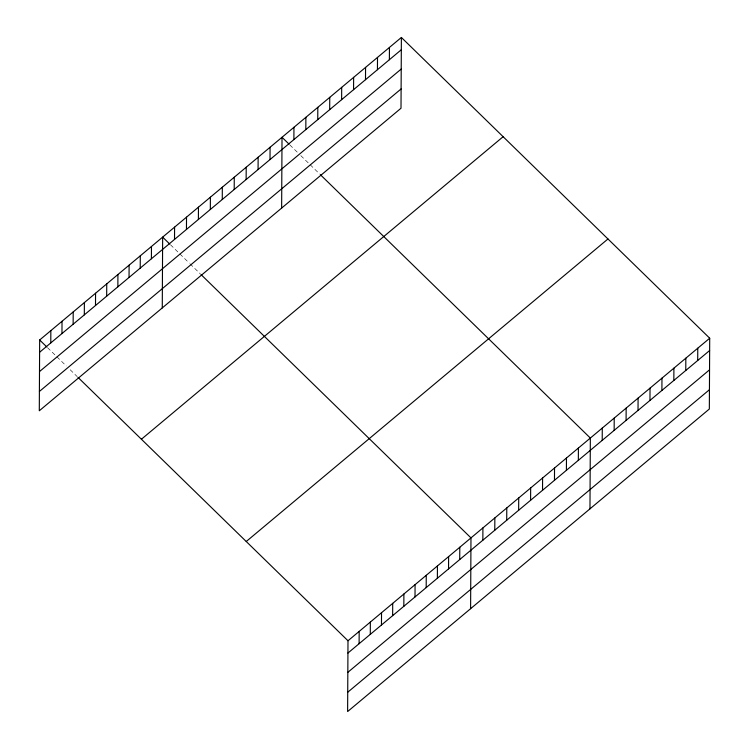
<?xml version="1.0" encoding="UTF-8"?>
<svg xmlns="http://www.w3.org/2000/svg" width="749" height="749" viewBox="0 0 749 749"><rect width="100%" height="100%" fill="white"/><g stroke="black" fill="none" stroke-linecap="round" stroke-linejoin="round"><path stroke-width="0.56" stroke-dasharray="3.75 2.81" d="M289.835 144.922L297.662 152.553M300.798 155.614L309.403 164.012M310.189 164.771L319.58 173.937M170.472 244.754L179.086 253.162M179.863 253.92L189.254 263.086M190.04 263.845L200.217 273.769M47.487 347.62L56.1 356.018M56.877 356.786L66.277 365.943M70.191 369.763L77.231 376.635"/><path stroke-width="1.12" d="M39.66 339.99L39.294 410.78L401.005 108.24L401.38 37.45L39.66 339.99L46.71 346.862M50.782 342.93L50.838 330.637M61.961 333.577L62.027 321.284M73.14 324.223L73.205 311.93M84.319 314.87L84.384 302.587M95.498 305.526L95.563 293.233M106.676 296.173L106.742 283.88M117.865 286.82L117.921 274.527M129.043 277.467L129.109 265.174M140.222 268.114L140.288 255.83M151.401 258.77L151.467 246.477M162.271 307.914L162.645 237.124L169.686 243.996M174.517 239.437L174.583 227.144M186.454 229.447L186.52 217.154M198.391 219.466L198.457 207.173M210.329 209.477L210.394 197.193M222.266 199.496L222.331 187.203M234.203 189.516L234.268 177.223M246.14 179.526L246.206 167.242M258.077 169.546L258.143 157.253M270.014 159.565L270.08 147.272M281.643 208.082L282.017 137.292L289.058 144.154M293.889 139.595L293.945 127.302M305.826 129.614L305.882 117.321M317.754 119.625L317.819 107.332M329.691 109.644L329.757 97.351M341.628 99.664L341.694 87.371M78.018 377.402L347.995 640.76L347.62 711.55L709.34 409.01L709.706 338.22L401.38 37.45M353.565 89.674L353.631 77.381M359.108 643.7L359.174 631.407M365.503 79.694L365.568 67.401M370.287 634.347L370.352 622.054M377.44 69.713L377.505 57.42M381.466 624.994L381.531 612.71M389.377 59.723L389.443 47.43M392.645 615.65L392.71 603.357M403.833 606.297L403.889 594.004M415.012 596.944L415.077 584.651M426.19 587.591L426.256 575.298M437.369 578.237L437.435 565.954M448.548 568.894L448.614 556.601M459.727 559.54L459.792 547.247M470.606 608.684L470.971 537.894L200.994 274.537M482.852 540.207L482.908 527.914M494.78 530.217L494.846 517.934M506.717 520.237L506.783 507.944M518.654 510.256L518.72 497.963M530.592 500.266L530.657 487.983M542.529 490.286L542.594 477.993M554.466 480.306L554.532 468.013M566.403 470.316L566.469 458.023M578.34 460.335L578.406 448.042M589.969 508.852L590.343 438.062L320.366 174.695M602.215 440.365L602.28 428.072M614.152 430.385L614.217 418.092M626.089 420.404L626.155 408.111M638.026 410.415L638.092 398.122M649.963 400.434L650.029 388.141M661.901 390.454L661.966 378.161M673.838 380.464L673.903 368.171M685.775 370.483L685.831 358.191M697.712 360.494L697.768 348.21M39.594 352.273L401.314 49.743M39.5 371.579L401.211 69.048M39.388 391.474L401.108 88.934M141.411 439.242L503.131 136.702M246.243 541.508L607.963 238.968M347.995 640.76L709.706 338.22M347.929 653.053L709.64 350.513M347.826 672.359L709.546 369.819M347.723 692.245L709.443 389.705"/></g></svg>
